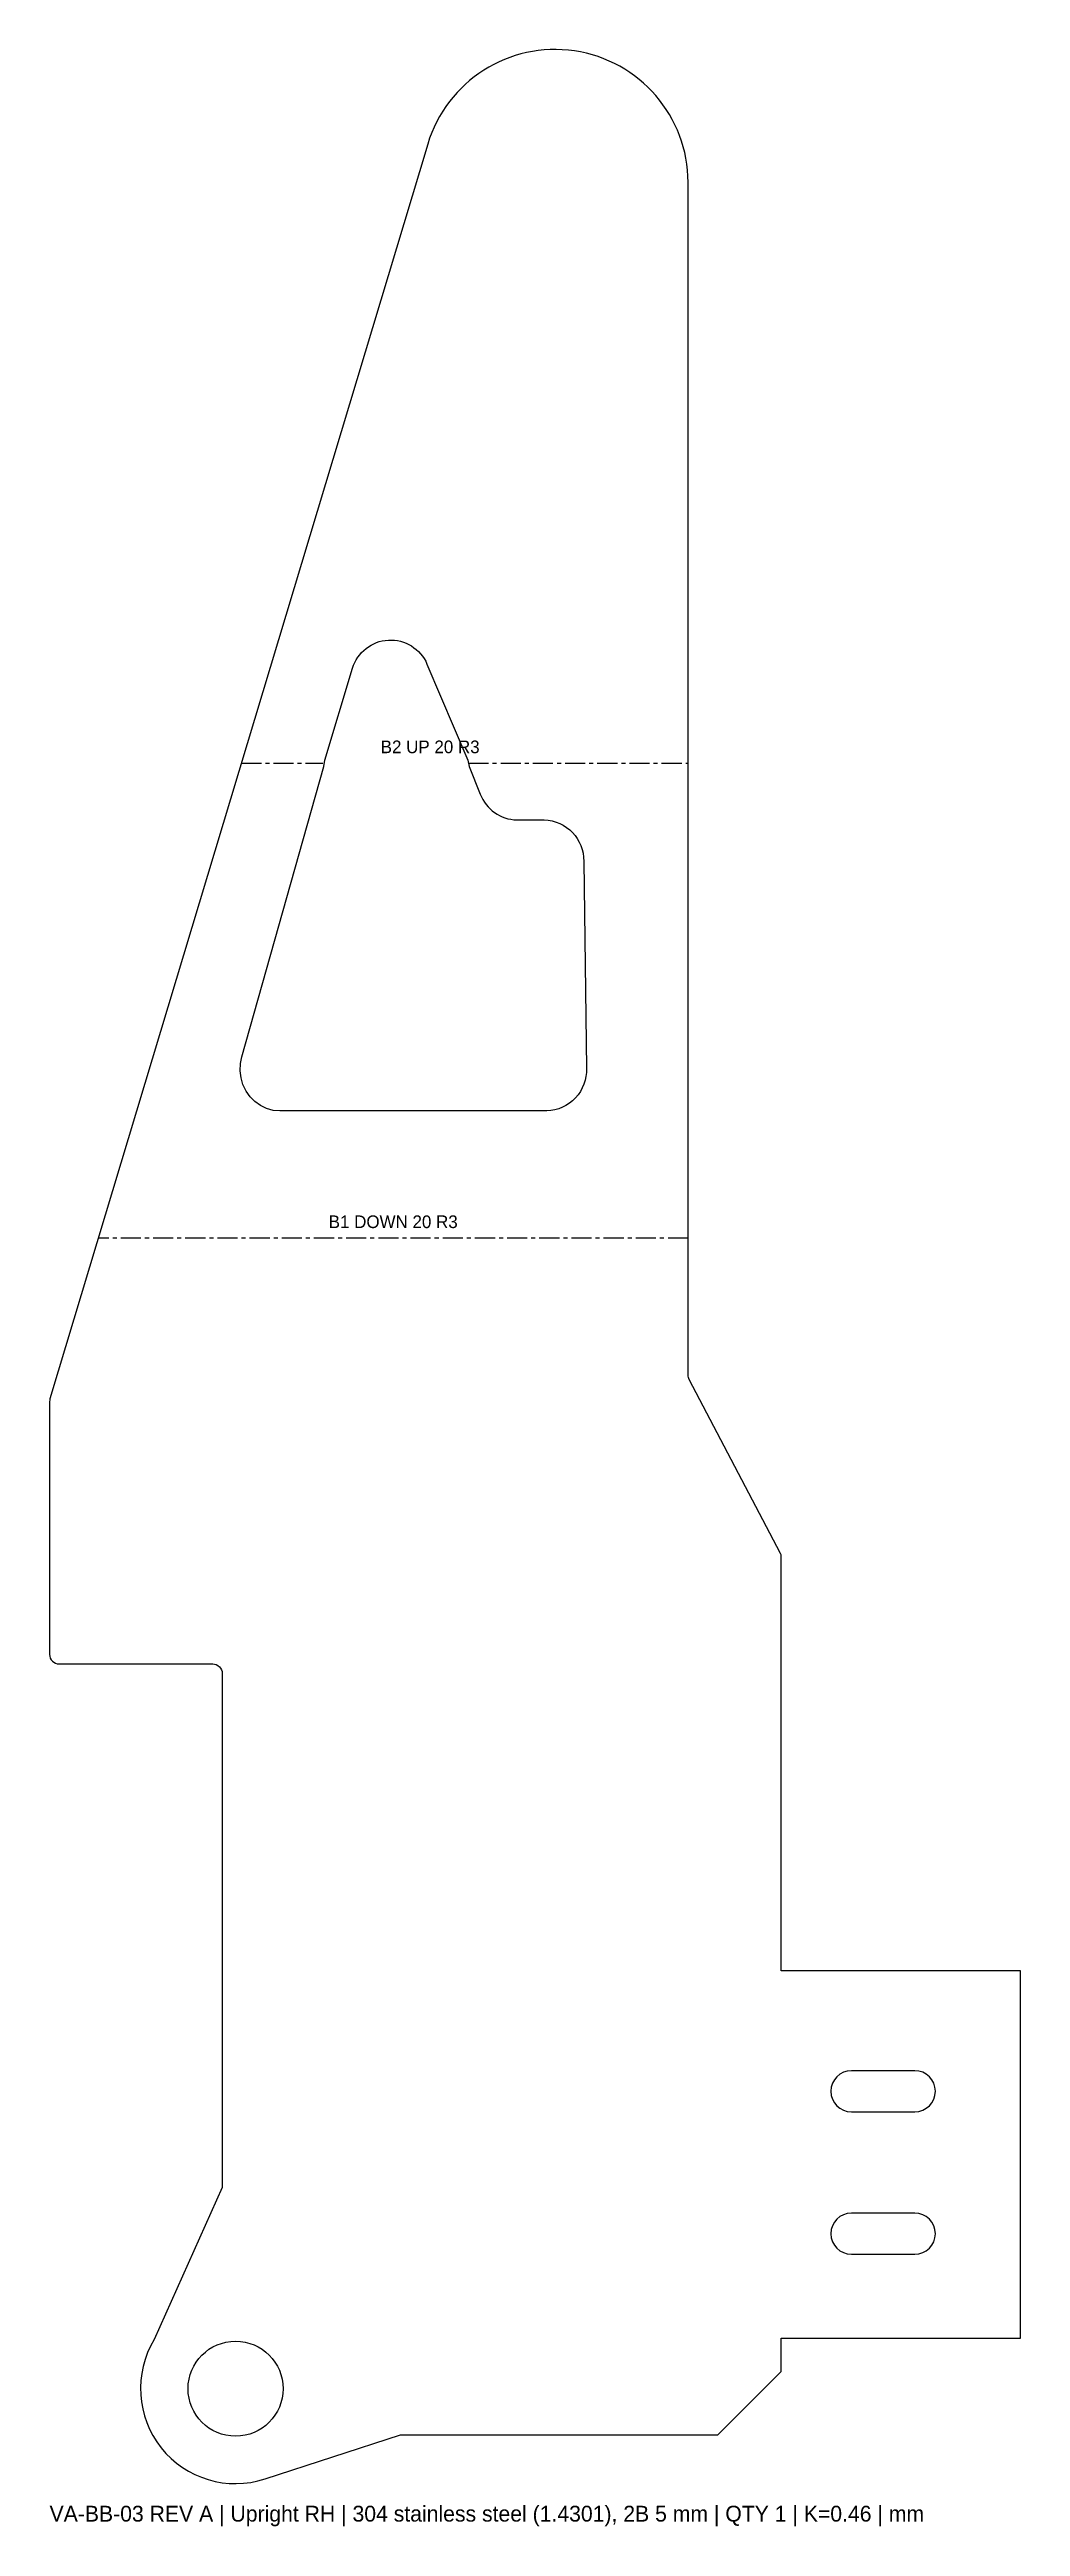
# Model space of a CAD drawing. Header units: millimetres. Extents: x 0 to 306, y -14 to 769.
import ezdxf
from ezdxf.enums import TextEntityAlignment as Align

# ---------------------------------------------------------------- set-up
doc = ezdxf.new("R2010")
doc.units = ezdxf.units.MM
doc.linetypes.add('CENTER', pattern=[10.16, 6.35, -1.27, 1.27, -1.27])
for name, color, linetype in [('BEND_DOWN', 5, 'CENTER'), ('BEND_UP', 1, 'CENTER'), ('CUT', 7, 'Continuous'), ('INFO', 8, 'Continuous')]:
    doc.layers.add(name, color=color, linetype=linetype)

msp = doc.modelspace()

# ---------------------------------------------------------------- linework, layer by layer
at = {"layer": 'BEND_DOWN'}
msp.add_line((201.57, 393.41), (15.38, 393.41), dxfattribs=at)
at = {"layer": 'BEND_UP'}
for p, q in [((60.51, 543.43), (86.24, 543.43)), ((132.24, 543.43), (201.57, 543.43))]:
    msp.add_line(p, q, dxfattribs=at)
at = {"layer": 'CUT'}
for points in [[(230.78, 293.78), (201.92, 348.75, -0.121448), (201.57, 350.15), (201.57, 726.91, 0.863599), (119.36, 739.01), (0.13, 342.72, 0.073192), (0, 341.86), (0, 261.94, 0.414214), (3, 258.94), (51.49, 258.94, -0.414214), (54.49, 255.94), (54.49, 93.52), (33.04, 45.51, 0.69514), (68.01, 1.46), (110.81, 15.41), (210.94, 15.41), (230.94, 35.41), (230.94, 45.93), (306.47, 45.93), (306.47, 161.93), (230.94, 161.93), (230.94, 293.41, 0.034296), (230.78, 293.78)], [(72.64, 433.61), (70.53, 433.8), (68.48, 434.37), (66.56, 435.29), (64.8, 436.55), (63.27, 438.1), (62.01, 439.91), (61.05, 441.92), (60.43, 444.07), (60.15, 446.3), (60.23, 448.55), (60.67, 450.75), (86.6, 542.47), (86.91, 544.39), (95.66, 573.49, -0.702026), (119.14, 574.76), (132.02, 544.39), (132.45, 542.47), (135.96, 533.67, 0.30631), (147.47, 525.56), (156.12, 525.56, -0.410777), (168.62, 512.43), (169.45, 447.09, -0.416501), (156.95, 433.61), (72.64, 433.61)], [(253.13, 117.44), (273.13, 117.44, 1), (273.13, 130.44), (253.13, 130.44, 1), (253.13, 117.44)], [(253.13, 72.44), (273.13, 72.44, 1), (273.13, 85.44), (253.13, 85.44, 1), (253.13, 72.44)]]:
    msp.add_lwpolyline(points, format="xyb", close=True, dxfattribs=at)
msp.add_circle((58.71, 29.98), 15, dxfattribs=at)

# ---------------------------------------------------------------- texts
at = {"layer": 'INFO'}
for s, p in [('B2 UP 20 R3', (120.14, 545.43)), ('B1 DOWN 20 R3', (108.48, 395.41))]:
    msp.add_text(s, height=4, dxfattribs=at).set_placement(p, align=Align.BOTTOM_CENTER)
msp.add_text('VA-BB-03 REV A | Upright RH | 304 stainless steel (1.4301), 2B 5 mm | QTY 1 | K=0.46 | mm', height=5, dxfattribs=at).set_placement((0, -12))

doc.saveas('drawing.dxf')
